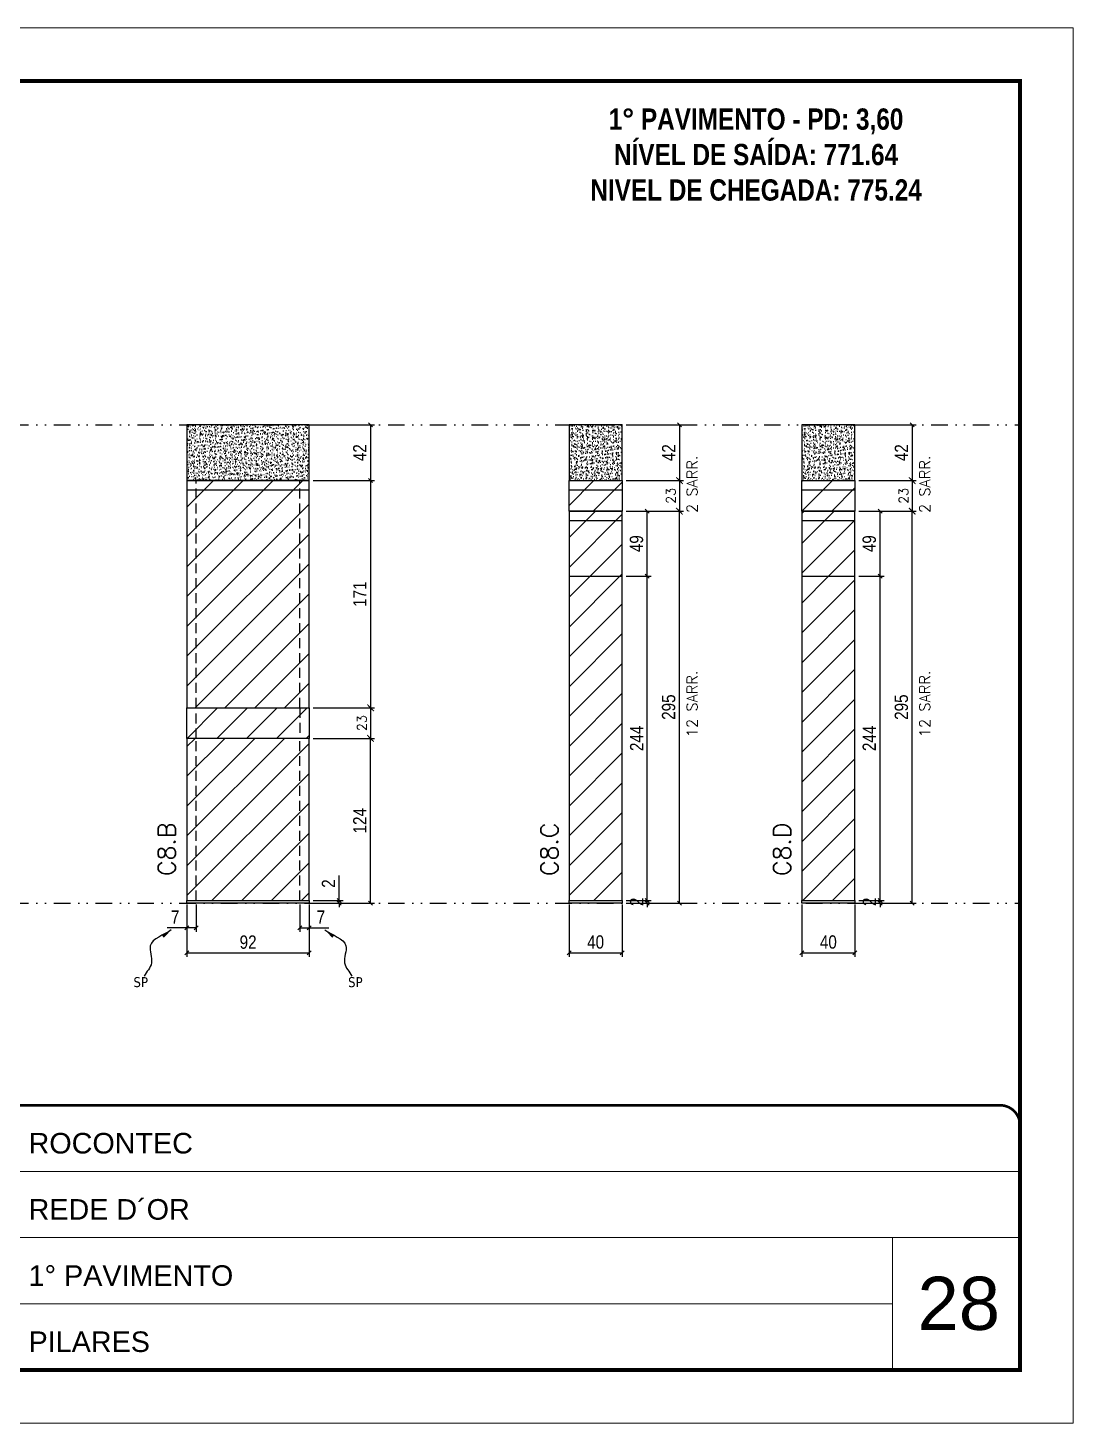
# Model space of a CAD drawing. Extents: x 2949 to 9203, y -16089 to 12527.
# Drawn here: x 8416 to 9203, y 4585 to 5635 of the extents above; entities that cross this region are included whole.
import ezdxf

# ---------------------------------------------------------------- set-up
doc = ezdxf.new("R2010")
doc.units = 0
for name, pattern in [('CONTINUO', [0]), ('DASHED', [0.75, 0.5, -0.25]), ('DIVIDE2', [0.625, 0.25, -0.125, 0, -0.125, 0, -0.125]), ('HIDDEN', [0.375, 0.25, -0.125])]:
    doc.linetypes.add(name, pattern=pattern)
for name, color, linetype, lineweight in [('CARIMBO', 255, 'Continuous', 9), ('Folhas', 255, 'Continuous', 9), ('Hachura', 251, 'Continuous', 9), ('SARRAFO DE PRESSAO', 251, 'DASHED', 9), ('Texto Seção', 7, 'Continuous', 15)]:
    doc.layers.add(name, color=color, linetype=linetype, lineweight=lineweight)
for name, color, linetype in [('COTA', 241, 'Continuous'), ('cotas', 4, 'Continuous'), ('NOMENCLATURA', 7, 'Continuous'), ('Nível', 160, 'Continuous'), ('Painéis', 200, 'Continuous'), ('SARR_2.2x7', 40, 'Continuous'), ('Sarrafo de Pressão', 42, 'HIDDEN'), ('texto', 7, 'Continuous')]:
    doc.layers.add(name, color=color, linetype=linetype)
doc.styles.add('ARIAL', font='arial.ttf')
doc.styles.add('COTA TECNICA', font='techl___.ttf', dxfattribs={"height": 10})
doc.styles.add('COTA TECNICA-50', font='techl___.ttf', dxfattribs={"height": 10})
doc.styles.add('REGUA-120', font='ROMANS.shx', dxfattribs={"height": 15})
doc.styles.add('ROMANC', font='techb___.ttf', dxfattribs={"height": 2.5})
doc.styles.add('ROMANS', font='romans.shx')
doc.styles.get("Standard").update_dxf_attribs({"font": 'arial.ttf'})
doc.dimstyles.new('COTA PAINEL-50', dxfattribs={"dimtxt": 10, "dimasz": 3, "dimexe": 3, "dimexo": 3, "dimgap": 3, "dimtad": 1, "dimdec": 1, "dimzin": 12, "dimdsep": 46, "dimtxsty": 'COTA TECNICA-50', "dimblk1": 'OBLIQUE', "dimblk2": 'OBLIQUE', "dimsah": 1, "dimcen": 0.9, "dimclrd": 4, "dimclre": 4, "dimclrt": 240, "dimadec": 1, "dimazin": 3, "dimtfac": 1, "dimtdec": 1, "dimtmove": 0, "dimatfit": 3, "dimfxl": 1, "dimtolj": 1, "dimtzin": 12, "dimarcsym": 0})
doc.dimstyles.new('Cota Paínel', dxfattribs={"dimtxt": 7, "dimasz": 5, "dimexe": 3, "dimexo": 3, "dimgap": 3, "dimtad": 1, "dimdec": 1, "dimzin": 12, "dimdsep": 46, "dimtxsty": 'ROMANS', "dimblk": 'ARCHTICK', "dimcen": 0, "dimclrd": 4, "dimclre": 4, "dimclrt": 1, "dimadec": 1, "dimazin": 3, "dimtfac": 1, "dimtdec": 1, "dimtmove": 0, "dimatfit": 3, "dimldrblk": 'OBLIQUE', "dimfxl": 1, "dimtolj": 1, "dimtzin": 12, "dimarcsym": 0})
doc.dimstyles.new('PAINEL', dxfattribs={"dimtxt": 10, "dimasz": 3, "dimexe": 3, "dimexo": 3, "dimgap": 3, "dimtad": 1, "dimdec": 1, "dimzin": 12, "dimdsep": 46, "dimtxsty": 'COTA TECNICA', "dimblk1": 'OBLIQUE', "dimblk2": 'OBLIQUE', "dimsah": 1, "dimcen": 0.9, "dimclrd": 4, "dimclre": 4, "dimclrt": 240, "dimadec": 1, "dimazin": 3, "dimtfac": 1, "dimtdec": 1, "dimtmove": 0, "dimatfit": 3, "dimfxl": 1, "dimtolj": 1, "dimtzin": 12, "dimarcsym": 0})
doc.dimstyles.get("Standard").update_dxf_attribs({"dimtxt": 0.18, "dimasz": 0.18, "dimexe": 0.18, "dimexo": 0.0625, "dimgap": 0.09, "dimtad": 0, "dimtih": 1, "dimtoh": 1, "dimdec": 4, "dimzin": 0, "dimdsep": 46, "dimtxsty": 'Standard', "dimcen": 0.09, "dimadec": 0, "dimazin": 0, "dimtfac": 1, "dimtdec": 4, "dimtofl": 0, "dimtmove": 0, "dimatfit": 3, "dimfxl": 1, "dimtolj": 1, "dimtzin": 0, "dimarcsym": 0})
pattern_1 = [(50, (-121303.4665, -20393.3203), (5.46554007, -0.47817257), [0.5715, -6.2865]), (355, (-121303.4665, -20393.3203), (-1.05730264, 5.73170536), [0.4572, -5.02921753]), (100.4514447, (-121303.011, -20393.36), (4.40823741, 5.25353256), [0.48570026, -5.34270734]), (46.1842, (-121303.4665, -20391.796), (8.13237123, -1.26126984), [0.85725, -9.42975]), (96.6355576, (-121302.789, -20391.9014), (7.122124, 7.42278374), [0.7285507, -8.01406824]), (351.184151, (-121303.4665, -20391.796), (7.122124, 7.42278374), [0.685799, -7.54379196]), (21, (-121302.7045, -20392.1773), (4.54843174, -3.06795595), [0.5715, -6.2865]), (326, (-121302.7045, -20392.1773), (1.85406085, 5.52563898), [0.4572, -5.0292]), (71.451445, (-121302.3255, -20392.433), (6.40249258, 2.45768307), [0.48570026, -5.34269813]), (37.5, (-121303.4665, -20393.3203), (0.092658098, 2.536651166), [0, -4.96824, 0, -5.1054, 0, -5.04825]), (7.5, (-121303.4665, -20393.3203), (2.004589875, 3.005417245), [0, -2.91084, 0, -4.85394, 0, -1.92405]), (327.5, (-121305.1658, -20393.3203), (4.067717855, -0.17186232), [0, -1.905, 0, -5.9436, 0, -7.8867]), (317.5, (-121305.9278, -20393.3203), (4.44387544, 0.76279473), [0, -2.4765, 0, -3.94716, 0, -5.6007])]
pattern_2 = [(45, (4768.5, 2297.15), (-11.22532, 11.22532), [])]

# ---------------------------------------------------------------- blocks, each defined once
blk = doc.blocks.new('9999999999')
at = {"color": 30, "linetype": 'CONTINUO'}
for p, q in [((98564.6, 34379.6), (99584, 34379.6)), ((98564.6, 34329.8), (99488, 34329.8)), ((99584, 34329.8), (99488, 34329.8)), ((99488, 34329.8), (99488, 34230.2)), ((98564.6, 34280), (99488, 34280))]:
    blk.add_line(p, q, dxfattribs=at)
at = {"color": 30, "linetype": 'CONTINUO', "const_width": 2}
blk.add_lwpolyline([(99584, 34230.2), (99584, 34414.4, 0.414214), (99569, 34429.4), (98229, 34429.4, 0.414214), (98214, 34414.4), (98214, 34245.2, 0.414214), (98229, 34230.2), (99584, 34230.2)], format="xyb", dxfattribs=at)
at = {"layer": 'Folhas'}
blk.add_lwpolyline([(98139, 34190.2), (99624, 34190.2), (99624, 35240.2), (98139, 35240.2)], close=True, dxfattribs=at)
at = {"layer": 'Folhas', "color": 30, "const_width": 3}
blk.add_lwpolyline([(98214, 34230.2), (99584, 34230.2), (99584, 35200.2), (98214, 35200.2)], close=True, dxfattribs=at)
at = {"color": 7, "linetype": 'Continuous', "ltscale": 5, "style": 'ARIAL'}
for s, height, p in [('ROCONTEC', 15.48, (98837.7, 34393.1)), ('REDE D´OR', 15.48, (98837.7, 34343.3)), ('1° PAVIMENTO', 15.483, (98837.7, 34293.5)), ('PILARES', 15.48, (98837.7, 34243.7))]:
    blk.add_text(s, height=height, dxfattribs=at).set_placement(p)
blk = doc.blocks.new('_Oblique')
at = {"color": 0, "linetype": 'ByBlock', "lineweight": -2}
blk.add_line((-0.5, -0.5), (0.5, 0.5), dxfattribs=at)
blk = doc.blocks.new('*D1038')
at = {"layer": 'COTA', "color": 4, "lineweight": -2, "transparency": 16777216}
for p, q in [((8535.5, 4975.6), (8535.5, 4936.1)), ((8627.5, 4975.6), (8627.5, 4936.1)), ((8535.5, 4939.1), (8627.5, 4939.1))]:
    blk.add_line(p, q, dxfattribs=at)
at = {"layer": 'Defpoints', "color": 0, "transparency": 16777216}
for p in [(8535.5, 4978.6), (8627.5, 4978.6), (8627.5, 4939.1)]:
    blk.add_point(p, dxfattribs=at)
at = {"layer": 'COTA', "color": 4, "lineweight": -2, "transparency": 16777216, "xscale": 3, "yscale": 3, "zscale": 3, "rotation": 180}
blk.add_blockref('_Oblique', (8535.5, 4939.1), dxfattribs=at)
at = {"layer": 'COTA', "color": 4, "lineweight": -2, "transparency": 16777216, "xscale": 3, "yscale": 3, "zscale": 3}
blk.add_blockref('_Oblique', (8627.5, 4939.1), dxfattribs=at)
at = {"layer": 'COTA', "color": 240, "transparency": 16777216, "insert": (8581.5, 4947.2), "char_height": 10, "attachment_point": 5, "style": 'COTA TECNICA'}
blk.add_mtext('\\A1;92', dxfattribs=at)
blk = doc.blocks.new('*D1039')
at = {"layer": 'COTA', "color": 4, "lineweight": -2, "transparency": 16777216}
for p, q in [((8630.5, 5100.6), (8676.7, 5100.6)), ((8673.7, 4976.6), (8673.7, 5100.6)), ((8630.5, 4976.6), (8676.7, 4976.6))]:
    blk.add_line(p, q, dxfattribs=at)
at = {"layer": 'Defpoints', "color": 0, "transparency": 16777216}
for p in [(8627.5, 5100.6), (8673.7, 5100.6), (8627.5, 4976.6)]:
    blk.add_point(p, dxfattribs=at)
at = {"layer": 'COTA', "color": 4, "lineweight": -2, "transparency": 16777216, "xscale": 3, "yscale": 3, "zscale": 3}
for p, rotation in [((8673.7, 5100.6), 90), ((8673.7, 4976.6), 270)]:
    blk.add_blockref('_Oblique', p, dxfattribs=dict(at, rotation=rotation))
at = {"layer": 'COTA', "color": 240, "transparency": 16777216, "insert": (8665.6, 5038.6), "char_height": 10, "attachment_point": 5, "rotation": 90, "style": 'COTA TECNICA-50'}
blk.add_mtext('\\A1;124', dxfattribs=at)
blk = doc.blocks.new('*D1040')
at = {"layer": 'COTA', "color": 4, "lineweight": -2, "transparency": 16777216}
for p, q in [((8650, 4978.6), (8650, 4997.4)), ((8630.5, 4978.6), (8653, 4978.6)), ((8650, 4976.6), (8650, 4978.6)), ((8630.5, 4976.6), (8653, 4976.6)), ((8650, 4976.6), (8650, 4973.6))]:
    blk.add_line(p, q, dxfattribs=at)
at = {"layer": 'Defpoints', "color": 0, "transparency": 16777216}
for p in [(8627.5, 4978.6), (8627.5, 4976.6), (8650, 4976.6)]:
    blk.add_point(p, dxfattribs=at)
at = {"layer": 'COTA', "color": 4, "lineweight": -2, "transparency": 16777216, "xscale": 3, "yscale": 3, "zscale": 3}
for p, rotation in [((8650, 4978.6), 270), ((8650, 4976.6), 90)]:
    blk.add_blockref('_Oblique', p, dxfattribs=dict(at, rotation=rotation))
at = {"layer": 'COTA', "color": 240, "transparency": 16777216, "insert": (8642, 4991.3), "char_height": 10, "attachment_point": 5, "rotation": 90, "style": 'COTA TECNICA-50'}
blk.add_mtext('\\A1;2', dxfattribs=at)
blk = doc.blocks.new('*D1041')
at = {"layer": 'COTA', "color": 4, "linetype": 'ByBlock', "lineweight": -2, "transparency": 16777216}
for p, q in [((8630.5, 5336.6), (8676.7, 5336.6)), ((8673.7, 5336.6), (8673.7, 5294.6)), ((8630.5, 5294.6), (8676.7, 5294.6))]:
    blk.add_line(p, q, dxfattribs=at)
at = {"layer": 'Defpoints', "color": 0, "linetype": 'ByBlock', "transparency": 16777216}
for p in [(8627.5, 5336.6), (8627.5, 5294.6), (8673.7, 5294.6)]:
    blk.add_point(p, dxfattribs=at)
at = {"layer": 'COTA', "color": 4, "linetype": 'ByBlock', "lineweight": -2, "transparency": 16777216, "xscale": 3, "yscale": 3, "zscale": 3}
for p, rotation in [((8673.7, 5336.6), 90), ((8673.7, 5294.6), 270)]:
    blk.add_blockref('_Oblique', p, dxfattribs=dict(at, rotation=rotation))
at = {"layer": 'COTA', "color": 240, "linetype": 'ByBlock', "transparency": 16777216, "insert": (8665.6, 5315.6), "char_height": 10, "attachment_point": 5, "rotation": 90, "style": 'COTA TECNICA'}
blk.add_mtext('\\A1;42', dxfattribs=at)
blk = doc.blocks.new('*D1055')
at = {"layer": 'COTA', "color": 4, "linetype": 'ByBlock', "lineweight": -2, "transparency": 16777216}
for p, q in [((8630.5, 5294.6), (8676.7, 5294.6)), ((8673.7, 5294.6), (8673.7, 5123.6)), ((8630.5, 5123.6), (8676.7, 5123.6))]:
    blk.add_line(p, q, dxfattribs=at)
at = {"layer": 'Defpoints', "color": 0, "linetype": 'ByBlock', "transparency": 16777216}
for p in [(8627.5, 5294.6), (8627.5, 5123.6), (8673.7, 5123.6)]:
    blk.add_point(p, dxfattribs=at)
at = {"layer": 'COTA', "color": 4, "linetype": 'ByBlock', "lineweight": -2, "transparency": 16777216, "xscale": 3, "yscale": 3, "zscale": 3}
for p, rotation in [((8673.7, 5294.6), 90), ((8673.7, 5123.6), 270)]:
    blk.add_blockref('_Oblique', p, dxfattribs=dict(at, rotation=rotation))
at = {"layer": 'COTA', "color": 240, "linetype": 'ByBlock', "transparency": 16777216, "insert": (8665.6, 5209.1), "char_height": 10, "attachment_point": 5, "rotation": 90, "style": 'COTA TECNICA'}
blk.add_mtext('\\A1;171', dxfattribs=at)
blk = doc.blocks.new('*D1015')
at = {"layer": 'COTA', "color": 4, "lineweight": -2, "transparency": 16777216}
for p, q in [((8823.1, 4975.6), (8823.1, 4936.2)), ((8863.1, 4975.6), (8863.1, 4936.2)), ((8823.1, 4939.2), (8863.1, 4939.2))]:
    blk.add_line(p, q, dxfattribs=at)
at = {"layer": 'Defpoints', "color": 0, "transparency": 16777216}
for p in [(8823.1, 4978.6), (8863.1, 4978.6), (8863.1, 4939.2)]:
    blk.add_point(p, dxfattribs=at)
at = {"layer": 'COTA', "color": 4, "lineweight": -2, "transparency": 16777216, "xscale": 3, "yscale": 3, "zscale": 3, "rotation": 180}
blk.add_blockref('_Oblique', (8823.1, 4939.2), dxfattribs=at)
at = {"layer": 'COTA', "color": 4, "lineweight": -2, "transparency": 16777216, "xscale": 3, "yscale": 3, "zscale": 3}
blk.add_blockref('_Oblique', (8863.1, 4939.2), dxfattribs=at)
at = {"layer": 'COTA', "color": 240, "transparency": 16777216, "insert": (8843.1, 4947.3), "char_height": 10, "attachment_point": 5, "style": 'COTA TECNICA'}
blk.add_mtext('\\A1;40', dxfattribs=at)
blk = doc.blocks.new('*D1016')
at = {"layer": 'COTA', "color": 4, "lineweight": -2, "transparency": 16777216}
for p, q in [((8866.1, 5271.6), (8909.2, 5271.6)), ((8906.2, 4976.6), (8906.2, 5271.6)), ((8866.1, 4976.6), (8909.2, 4976.6))]:
    blk.add_line(p, q, dxfattribs=at)
at = {"layer": 'Defpoints', "color": 0, "transparency": 16777216}
for p in [(8863.1, 5271.6), (8906.2, 5271.6), (8863.1, 4976.6)]:
    blk.add_point(p, dxfattribs=at)
at = {"layer": 'COTA', "color": 4, "lineweight": -2, "transparency": 16777216, "xscale": 3, "yscale": 3, "zscale": 3}
for p, rotation in [((8906.2, 5271.6), 90), ((8906.2, 4976.6), 270)]:
    blk.add_blockref('_Oblique', p, dxfattribs=dict(at, rotation=rotation))
at = {"layer": 'COTA', "color": 240, "transparency": 16777216, "insert": (8898.1, 5124.1), "char_height": 10, "attachment_point": 5, "rotation": 90, "style": 'COTA TECNICA'}
blk.add_mtext('\\A1;295', dxfattribs=at)
blk = doc.blocks.new('*D1017')
at = {"layer": 'COTA', "color": 4, "lineweight": -2, "transparency": 16777216}
for p, q in [((8866.1, 4978.6), (8885, 4978.6)), ((8882, 4978.6), (8882, 4981.6)), ((8882, 4976.6), (8882, 4978.6)), ((8866.1, 4976.6), (8885, 4976.6)), ((8882, 4976.6), (8882, 4973.6))]:
    blk.add_line(p, q, dxfattribs=at)
at = {"layer": 'Defpoints', "color": 0, "transparency": 16777216}
for p in [(8863.1, 4978.6), (8882, 4978.6), (8863.1, 4976.6)]:
    blk.add_point(p, dxfattribs=at)
at = {"layer": 'COTA', "color": 4, "lineweight": -2, "transparency": 16777216, "xscale": 3, "yscale": 3, "zscale": 3}
for p, rotation in [((8882, 4978.6), 270), ((8882, 4976.6), 90)]:
    blk.add_blockref('_Oblique', p, dxfattribs=dict(at, rotation=rotation))
at = {"layer": 'COTA', "color": 240, "transparency": 16777216, "insert": (8874, 4977.6), "char_height": 10, "attachment_point": 5, "rotation": 90, "style": 'COTA TECNICA-50'}
blk.add_mtext('\\A1;2', dxfattribs=at)
blk = doc.blocks.new('*D1046')
at = {"layer": 'COTA', "color": 4, "linetype": 'ByBlock', "lineweight": -2, "transparency": 16777216}
for p, q in [((8866.1, 5222.6), (8885, 5222.6)), ((8882, 4978.6), (8882, 5222.6)), ((8866.1, 4978.6), (8885, 4978.6))]:
    blk.add_line(p, q, dxfattribs=at)
at = {"layer": 'Defpoints', "color": 0, "linetype": 'ByBlock', "transparency": 16777216}
for p in [(8863.1, 5222.6), (8882, 5222.6), (8863.1, 4978.6)]:
    blk.add_point(p, dxfattribs=at)
at = {"layer": 'COTA', "color": 4, "linetype": 'ByBlock', "lineweight": -2, "transparency": 16777216, "xscale": 3, "yscale": 3, "zscale": 3}
for p, rotation in [((8882, 5222.6), 90), ((8882, 4978.6), 270)]:
    blk.add_blockref('_Oblique', p, dxfattribs=dict(at, rotation=rotation))
at = {"layer": 'COTA', "color": 240, "linetype": 'ByBlock', "transparency": 16777216, "insert": (8874, 5100.6), "char_height": 10, "attachment_point": 5, "rotation": 90, "style": 'COTA TECNICA'}
blk.add_mtext('\\A1;244', dxfattribs=at)
blk = doc.blocks.new('*D1047')
at = {"layer": 'COTA', "color": 4, "linetype": 'ByBlock', "lineweight": -2, "transparency": 16777216}
for p, q in [((8866.1, 5271.6), (8885, 5271.6)), ((8882, 5222.6), (8882, 5271.6)), ((8866.1, 5222.6), (8885, 5222.6))]:
    blk.add_line(p, q, dxfattribs=at)
at = {"layer": 'Defpoints', "color": 0, "linetype": 'ByBlock', "transparency": 16777216}
for p in [(8863.1, 5271.6), (8882, 5271.6), (8863.1, 5222.6)]:
    blk.add_point(p, dxfattribs=at)
at = {"layer": 'COTA', "color": 4, "linetype": 'ByBlock', "lineweight": -2, "transparency": 16777216, "xscale": 3, "yscale": 3, "zscale": 3}
for p, rotation in [((8882, 5271.6), 90), ((8882, 5222.6), 270)]:
    blk.add_blockref('_Oblique', p, dxfattribs=dict(at, rotation=rotation))
at = {"layer": 'COTA', "color": 240, "linetype": 'ByBlock', "transparency": 16777216, "insert": (8873.9, 5247.1), "char_height": 10, "attachment_point": 5, "rotation": 90, "style": 'COTA TECNICA'}
blk.add_mtext('\\A1;49', dxfattribs=at)
blk = doc.blocks.new('*D1018')
at = {"layer": 'COTA', "color": 4, "lineweight": -2, "transparency": 16777216}
for p, q in [((8998.3, 4975.6), (8998.3, 4936.2)), ((9038.3, 4975.6), (9038.3, 4936.2)), ((8998.3, 4939.2), (9038.3, 4939.2))]:
    blk.add_line(p, q, dxfattribs=at)
at = {"layer": 'Defpoints', "color": 0, "transparency": 16777216}
for p in [(8998.3, 4978.6), (9038.3, 4978.6), (9038.3, 4939.2)]:
    blk.add_point(p, dxfattribs=at)
at = {"layer": 'COTA', "color": 4, "lineweight": -2, "transparency": 16777216, "xscale": 3, "yscale": 3, "zscale": 3, "rotation": 180}
blk.add_blockref('_Oblique', (8998.3, 4939.2), dxfattribs=at)
at = {"layer": 'COTA', "color": 4, "lineweight": -2, "transparency": 16777216, "xscale": 3, "yscale": 3, "zscale": 3}
blk.add_blockref('_Oblique', (9038.3, 4939.2), dxfattribs=at)
at = {"layer": 'COTA', "color": 240, "transparency": 16777216, "insert": (9018.3, 4947.3), "char_height": 10, "attachment_point": 5, "style": 'COTA TECNICA'}
blk.add_mtext('\\A1;40', dxfattribs=at)
blk = doc.blocks.new('*D1019')
at = {"layer": 'COTA', "color": 4, "lineweight": -2, "transparency": 16777216}
for p, q in [((9041.3, 5271.6), (9084.4, 5271.6)), ((9081.4, 4976.6), (9081.4, 5271.6)), ((9041.3, 4976.6), (9084.4, 4976.6))]:
    blk.add_line(p, q, dxfattribs=at)
at = {"layer": 'Defpoints', "color": 0, "transparency": 16777216}
for p in [(9038.3, 5271.6), (9081.4, 5271.6), (9038.3, 4976.6)]:
    blk.add_point(p, dxfattribs=at)
at = {"layer": 'COTA', "color": 4, "lineweight": -2, "transparency": 16777216, "xscale": 3, "yscale": 3, "zscale": 3}
for p, rotation in [((9081.4, 5271.6), 90), ((9081.4, 4976.6), 270)]:
    blk.add_blockref('_Oblique', p, dxfattribs=dict(at, rotation=rotation))
at = {"layer": 'COTA', "color": 240, "transparency": 16777216, "insert": (9073.3, 5124.1), "char_height": 10, "attachment_point": 5, "rotation": 90, "style": 'COTA TECNICA'}
blk.add_mtext('\\A1;295', dxfattribs=at)
blk = doc.blocks.new('*D1020')
at = {"layer": 'COTA', "color": 4, "lineweight": -2, "transparency": 16777216}
for p, q in [((9041.3, 4978.6), (9060.2, 4978.6)), ((9057.2, 4978.6), (9057.2, 4981.6)), ((9057.2, 4976.6), (9057.2, 4978.6)), ((9041.3, 4976.6), (9060.2, 4976.6)), ((9057.2, 4976.6), (9057.2, 4973.6))]:
    blk.add_line(p, q, dxfattribs=at)
at = {"layer": 'Defpoints', "color": 0, "transparency": 16777216}
for p in [(9038.3, 4978.6), (9057.2, 4978.6), (9038.3, 4976.6)]:
    blk.add_point(p, dxfattribs=at)
at = {"layer": 'COTA', "color": 4, "lineweight": -2, "transparency": 16777216, "xscale": 3, "yscale": 3, "zscale": 3}
for p, rotation in [((9057.2, 4978.6), 270), ((9057.2, 4976.6), 90)]:
    blk.add_blockref('_Oblique', p, dxfattribs=dict(at, rotation=rotation))
at = {"layer": 'COTA', "color": 240, "transparency": 16777216, "insert": (9049.2, 4977.6), "char_height": 10, "attachment_point": 5, "rotation": 90, "style": 'COTA TECNICA-50'}
blk.add_mtext('\\A1;2', dxfattribs=at)
blk = doc.blocks.new('*D1048')
at = {"layer": 'COTA', "color": 4, "linetype": 'ByBlock', "lineweight": -2, "transparency": 16777216}
for p, q in [((9041.3, 5222.6), (9060.2, 5222.6)), ((9057.2, 4978.6), (9057.2, 5222.6)), ((9041.3, 4978.6), (9060.2, 4978.6))]:
    blk.add_line(p, q, dxfattribs=at)
at = {"layer": 'Defpoints', "color": 0, "linetype": 'ByBlock', "transparency": 16777216}
for p in [(9038.3, 5222.6), (9057.2, 5222.6), (9038.3, 4978.6)]:
    blk.add_point(p, dxfattribs=at)
at = {"layer": 'COTA', "color": 4, "linetype": 'ByBlock', "lineweight": -2, "transparency": 16777216, "xscale": 3, "yscale": 3, "zscale": 3}
for p, rotation in [((9057.2, 5222.6), 90), ((9057.2, 4978.6), 270)]:
    blk.add_blockref('_Oblique', p, dxfattribs=dict(at, rotation=rotation))
at = {"layer": 'COTA', "color": 240, "linetype": 'ByBlock', "transparency": 16777216, "insert": (9049.1, 5100.6), "char_height": 10, "attachment_point": 5, "rotation": 90, "style": 'COTA TECNICA'}
blk.add_mtext('\\A1;244', dxfattribs=at)
blk = doc.blocks.new('*D1049')
at = {"layer": 'COTA', "color": 4, "linetype": 'ByBlock', "lineweight": -2, "transparency": 16777216}
for p, q in [((9041.3, 5271.6), (9060.2, 5271.6)), ((9057.2, 5222.6), (9057.2, 5271.6)), ((9041.3, 5222.6), (9060.2, 5222.6))]:
    blk.add_line(p, q, dxfattribs=at)
at = {"layer": 'Defpoints', "color": 0, "linetype": 'ByBlock', "transparency": 16777216}
for p in [(9038.3, 5271.6), (9057.2, 5271.6), (9038.3, 5222.6)]:
    blk.add_point(p, dxfattribs=at)
at = {"layer": 'COTA', "color": 4, "linetype": 'ByBlock', "lineweight": -2, "transparency": 16777216, "xscale": 3, "yscale": 3, "zscale": 3}
for p, rotation in [((9057.2, 5271.6), 90), ((9057.2, 5222.6), 270)]:
    blk.add_blockref('_Oblique', p, dxfattribs=dict(at, rotation=rotation))
at = {"layer": 'COTA', "color": 240, "linetype": 'ByBlock', "transparency": 16777216, "insert": (9049.1, 5247.1), "char_height": 10, "attachment_point": 5, "rotation": 90, "style": 'COTA TECNICA'}
blk.add_mtext('\\A1;49', dxfattribs=at)
blk = doc.blocks.new('*D1050')
at = {"layer": 'cotas', "color": 4, "linetype": 'ByBlock', "lineweight": -2, "transparency": 16777216}
for p, q in [((8866.1, 5336.6), (8909.2, 5336.6)), ((8906.2, 5336.6), (8906.2, 5294.6)), ((8866.1, 5294.6), (8909.2, 5294.6))]:
    blk.add_line(p, q, dxfattribs=at)
at = {"layer": 'Defpoints', "color": 0, "linetype": 'ByBlock', "transparency": 16777216}
for p in [(8863.1, 5336.6), (8863.1, 5294.6), (8906.2, 5294.6)]:
    blk.add_point(p, dxfattribs=at)
at = {"layer": 'cotas', "color": 4, "linetype": 'ByBlock', "lineweight": -2, "transparency": 16777216, "xscale": 3, "yscale": 3, "zscale": 3}
for p, rotation in [((8906.2, 5336.6), 90), ((8906.2, 5294.6), 270)]:
    blk.add_blockref('_Oblique', p, dxfattribs=dict(at, rotation=rotation))
at = {"layer": 'cotas', "color": 240, "linetype": 'ByBlock', "transparency": 16777216, "insert": (8898.1, 5315.6), "char_height": 10, "attachment_point": 5, "rotation": 90, "style": 'COTA TECNICA'}
blk.add_mtext('\\A1;42', dxfattribs=at)
blk = doc.blocks.new('*D1051')
at = {"layer": 'cotas', "color": 4, "linetype": 'ByBlock', "lineweight": -2, "transparency": 16777216}
for p, q in [((9041.3, 5336.6), (9084.4, 5336.6)), ((9081.4, 5336.6), (9081.4, 5294.6)), ((9041.3, 5294.6), (9084.4, 5294.6))]:
    blk.add_line(p, q, dxfattribs=at)
at = {"layer": 'Defpoints', "color": 0, "linetype": 'ByBlock', "transparency": 16777216}
for p in [(9038.3, 5336.6), (9038.3, 5294.6), (9081.4, 5294.6)]:
    blk.add_point(p, dxfattribs=at)
at = {"layer": 'cotas', "color": 4, "linetype": 'ByBlock', "lineweight": -2, "transparency": 16777216, "xscale": 3, "yscale": 3, "zscale": 3}
for p, rotation in [((9081.4, 5336.6), 90), ((9081.4, 5294.6), 270)]:
    blk.add_blockref('_Oblique', p, dxfattribs=dict(at, rotation=rotation))
at = {"layer": 'cotas', "color": 240, "linetype": 'ByBlock', "transparency": 16777216, "insert": (9073.3, 5315.6), "char_height": 10, "attachment_point": 5, "rotation": 90, "style": 'COTA TECNICA'}
blk.add_mtext('\\A1;42', dxfattribs=at)
blk = doc.blocks.new('*D1023')
at = {"layer": 'COTA', "color": 4, "lineweight": -2, "transparency": 16777216}
for p, q in [((8535.5, 4973.6), (8535.5, 4955.1)), ((8542.5, 4975.6), (8542.5, 4955.1)), ((8535.5, 4958.1), (8520.7, 4958.1)), ((8542.5, 4958.1), (8535.5, 4958.1))]:
    blk.add_line(p, q, dxfattribs=at)
at = {"layer": 'Defpoints', "color": 0, "transparency": 16777216}
for p in [(8542.5, 4978.6), (8535.5, 4976.6), (8535.5, 4958.1)]:
    blk.add_point(p, dxfattribs=at)
at = {"layer": 'COTA', "color": 4, "lineweight": -2, "transparency": 16777216, "xscale": 3, "yscale": 3, "zscale": 3, "rotation": 180}
blk.add_blockref('_Oblique', (8535.5, 4958.1), dxfattribs=at)
at = {"layer": 'COTA', "color": 4, "lineweight": -2, "transparency": 16777216, "xscale": 3, "yscale": 3, "zscale": 3}
blk.add_blockref('_Oblique', (8542.5, 4958.1), dxfattribs=at)
at = {"layer": 'COTA', "color": 240, "transparency": 16777216, "insert": (8526.6, 4966.1), "char_height": 10, "attachment_point": 5, "style": 'COTA TECNICA-50'}
blk.add_mtext('\\A1;7', dxfattribs=at)
blk = doc.blocks.new('*D1024')
at = {"layer": 'COTA', "color": 4, "lineweight": -2, "transparency": 16777216}
for p, q in [((8620.5, 4975.6), (8620.5, 4955.1)), ((8627.5, 4973.6), (8627.5, 4955.1)), ((8620.5, 4958.1), (8627.5, 4958.1)), ((8627.5, 4958.1), (8642.2, 4958.1))]:
    blk.add_line(p, q, dxfattribs=at)
at = {"layer": 'Defpoints', "color": 0, "transparency": 16777216}
for p in [(8620.5, 4978.6), (8627.5, 4976.6), (8627.5, 4958.1)]:
    blk.add_point(p, dxfattribs=at)
at = {"layer": 'COTA', "color": 4, "lineweight": -2, "transparency": 16777216, "xscale": 3, "yscale": 3, "zscale": 3, "rotation": 180}
blk.add_blockref('_Oblique', (8620.5, 4958.1), dxfattribs=at)
at = {"layer": 'COTA', "color": 4, "lineweight": -2, "transparency": 16777216, "xscale": 3, "yscale": 3, "zscale": 3}
blk.add_blockref('_Oblique', (8627.5, 4958.1), dxfattribs=at)
at = {"layer": 'COTA', "color": 240, "transparency": 16777216, "insert": (8636.3, 4966.1), "char_height": 10, "attachment_point": 5, "style": 'COTA TECNICA-50'}
blk.add_mtext('\\A1;7', dxfattribs=at)
blk = doc.blocks.new('_ArchTick')
at = {"color": 0, "linetype": 'ByBlock', "const_width": 0.15}
blk.add_lwpolyline([(-0.5, -0.5), (0.5, 0.5)], dxfattribs=at)
blk = doc.blocks.new('*D1052')
at = {"layer": 'COTA', "color": 4, "lineweight": -2, "transparency": 16777216}
for p, q in [((8866.1, 5294.6), (8909.2, 5294.6)), ((8906.2, 5294.6), (8906.2, 5271.6)), ((8866.1, 5271.6), (8909.2, 5271.6))]:
    blk.add_line(p, q, dxfattribs=at)
at = {"layer": 'Defpoints', "color": 0, "transparency": 16777216}
for p in [(8863.1, 5294.6), (8863.1, 5271.6), (8906.2, 5271.6)]:
    blk.add_point(p, dxfattribs=at)
at = {"layer": 'COTA', "color": 4, "lineweight": -2, "transparency": 16777216, "xscale": 5, "yscale": 5, "zscale": 5}
for p, rotation in [((8906.2, 5294.6), 90), ((8906.2, 5271.6), 270)]:
    blk.add_blockref('_ArchTick', p, dxfattribs=dict(at, rotation=rotation))
at = {"layer": 'COTA', "color": 1, "transparency": 16777216, "insert": (8899.7, 5283.1), "char_height": 7, "attachment_point": 5, "rotation": 90, "style": 'ROMANS'}
blk.add_mtext('\\A1;23', dxfattribs=at)
blk = doc.blocks.new('*D1053')
at = {"layer": 'COTA', "color": 4, "lineweight": -2, "transparency": 16777216}
for p, q in [((9041.3, 5294.6), (9084.4, 5294.6)), ((9081.4, 5294.6), (9081.4, 5271.6)), ((9041.3, 5271.6), (9084.4, 5271.6))]:
    blk.add_line(p, q, dxfattribs=at)
at = {"layer": 'Defpoints', "color": 0, "transparency": 16777216}
for p in [(9038.3, 5294.6), (9038.3, 5271.6), (9081.4, 5271.6)]:
    blk.add_point(p, dxfattribs=at)
at = {"layer": 'COTA', "color": 4, "lineweight": -2, "transparency": 16777216, "xscale": 5, "yscale": 5, "zscale": 5}
for p, rotation in [((9081.4, 5294.6), 90), ((9081.4, 5271.6), 270)]:
    blk.add_blockref('_ArchTick', p, dxfattribs=dict(at, rotation=rotation))
at = {"layer": 'COTA', "color": 1, "transparency": 16777216, "insert": (9074.9, 5283.1), "char_height": 7, "attachment_point": 5, "rotation": 90, "style": 'ROMANS'}
blk.add_mtext('\\A1;23', dxfattribs=at)
blk = doc.blocks.new('*D1026')
at = {"layer": 'COTA', "color": 4, "lineweight": -2, "transparency": 16777216}
for p, q in [((8630.5, 5123.6), (8676.7, 5123.6)), ((8673.7, 5123.6), (8673.7, 5100.6)), ((8630.5, 5100.6), (8676.7, 5100.6))]:
    blk.add_line(p, q, dxfattribs=at)
at = {"layer": 'Defpoints', "color": 0, "transparency": 16777216}
for p in [(8627.5, 5123.6), (8627.5, 5100.6), (8673.7, 5100.6)]:
    blk.add_point(p, dxfattribs=at)
at = {"layer": 'COTA', "color": 4, "lineweight": -2, "transparency": 16777216, "xscale": 5, "yscale": 5, "zscale": 5}
for p, rotation in [((8673.7, 5123.6), 90), ((8673.7, 5100.6), 270)]:
    blk.add_blockref('_ArchTick', p, dxfattribs=dict(at, rotation=rotation))
at = {"layer": 'COTA', "color": 1, "transparency": 16777216, "insert": (8667.2, 5112.1), "char_height": 7, "attachment_point": 5, "rotation": 90, "style": 'ROMANS'}
blk.add_mtext('\\A1;23', dxfattribs=at)

msp = doc.modelspace()

# ---------------------------------------------------------------- hatches: boundary and pattern name
at = {"layer": 'COTA', "linetype": 'ByBlock'}
h = msp.add_hatch(dxfattribs=at)
h.set_pattern_fill('AR-CONC', color=256, scale=0.03)
h.set_pattern_definition(pattern_1)
h.paths.add_polyline_path([(8627.46, 5294.57), (8627.46, 5336.57), (8535.46, 5336.57), (8535.46, 5294.57)])
h = msp.add_hatch(dxfattribs=at)
h.set_pattern_fill('AR-CONC', color=256, scale=0.03)
h.set_pattern_definition(pattern_1)
h.paths.add_polyline_path([(8823.14, 5336.57), (8823.14, 5294.57), (8863.14, 5294.57), (8863.14, 5336.57)])
h = msp.add_hatch(dxfattribs=at)
h.set_pattern_fill('AR-CONC', color=256, scale=0.03)
h.set_pattern_definition([(50, (-121128.294, -20393.3203), (5.46554007, -0.47817257), [0.5715, -6.2865]), (355, (-121128.294, -20393.3203), (-1.05730264, 5.73170536), [0.4572, -5.02921753]), (100.4514447, (-121127.8384, -20393.36), (4.40823741, 5.25353256), [0.48570026, -5.34270734]), (46.1842, (-121128.294, -20391.796), (8.13237123, -1.26126984), [0.85725, -9.42975]), (96.6355576, (-121127.616, -20391.9014), (7.122124, 7.42278374), [0.7285507, -8.01406824]), (351.184151, (-121128.294, -20391.796), (7.122124, 7.42278374), [0.685799, -7.54379196]), (21, (-121127.532, -20392.1773), (4.54843174, -3.06795595), [0.5715, -6.2865]), (326, (-121127.532, -20392.1773), (1.85406085, 5.52563898), [0.4572, -5.0292]), (71.451445, (-121127.153, -20392.433), (6.40249258, 2.45768307), [0.48570026, -5.34269813]), (37.5, (-121128.2939, -20393.3203), (0.092658098, 2.536651166), [0, -4.96824, 0, -5.1054, 0, -5.04825]), (7.5, (-121128.2939, -20393.3203), (2.004589875, 3.005417245), [0, -2.91084, 0, -4.85394, 0, -1.92405]), (327.5, (-121129.9931, -20393.3203), (4.067717855, -0.17186232), [0, -1.905, 0, -5.9436, 0, -7.8867]), (317.5, (-121130.755, -20393.3203), (4.44387544, 0.76279473), [0, -2.4765, 0, -3.94716, 0, -5.6007])])
h.paths.add_polyline_path([(8998.31, 5336.57), (8998.31, 5294.57), (9038.31, 5294.57), (9038.31, 5336.57)])
at = {"layer": 'Hachura', "linetype": 'ByBlock'}
h = msp.add_hatch(dxfattribs=at)
h.set_pattern_fill('ANSI31', color=256, scale=5)
h.set_pattern_definition([(45, (-121303.467, -20393.32), (-11.2253202, 11.2253202), [])])
h.paths.add_polyline_path([(8627.46, 5294.57), (8535.46, 5294.57), (8535.46, 5123.57), (8627.46, 5123.57)])
at = {"layer": 'Hachura'}
h = msp.add_hatch(dxfattribs=at)
h.set_pattern_fill('ANSI31', color=256, scale=5)
h.paths.add_polyline_path([(8863.14, 5294.57), (8823.14, 5294.57), (8823.14, 5271.57), (8863.14, 5271.57)])
h = msp.add_hatch(dxfattribs=at)
h.set_pattern_fill('ANSI31', color=256, scale=5)
h.paths.add_polyline_path([(9038.31, 5294.57), (8998.31, 5294.57), (8998.31, 5271.57), (9038.31, 5271.57)])
at = {"layer": 'Hachura', "linetype": 'ByBlock'}
h = msp.add_hatch(dxfattribs=at)
h.set_pattern_fill('ANSI31', color=256, scale=5)
h.set_pattern_definition(pattern_2)
h.paths.add_polyline_path([(8823.14, 5222.57), (8863.14, 5222.57), (8863.14, 5271.57), (8823.14, 5271.57)])
h = msp.add_hatch(dxfattribs=at)
h.set_pattern_fill('ANSI31', color=256, scale=5)
h.set_pattern_definition(pattern_2)
h.paths.add_polyline_path([(9038.31, 5271.57), (8998.31, 5271.57), (8998.31, 5222.57), (9038.31, 5222.57)])
h = msp.add_hatch(dxfattribs=at)
h.set_pattern_fill('ANSI31', color=256, scale=5)
h.set_pattern_definition(pattern_2)
h.paths.add_polyline_path([(8863.14, 5222.57), (8823.14, 5222.57), (8823.14, 4978.57), (8863.14, 4978.57)])
h = msp.add_hatch(dxfattribs=at)
h.set_pattern_fill('ANSI31', color=256, scale=5)
h.set_pattern_definition(pattern_2)
h.paths.add_polyline_path([(9038.31, 5222.57), (8998.31, 5222.57), (8998.31, 4978.57), (9038.31, 4978.57)])
at = {"layer": 'Hachura'}
h = msp.add_hatch(dxfattribs=at)
h.set_pattern_fill('ANSI31', color=256, scale=5)
h.paths.add_polyline_path([(8627.46, 5123.57), (8535.46, 5123.57), (8535.46, 5100.57), (8627.46, 5100.57)])
at = {"layer": 'Hachura', "linetype": 'ByBlock'}
h = msp.add_hatch(dxfattribs=at)
h.set_pattern_fill('ANSI31', color=256, scale=5)
h.set_pattern_definition([(45, (-121303.467, -20416.32), (-11.2253202, 11.2253202), [])])
h.paths.add_polyline_path([(8627.46, 5100.57), (8535.46, 5100.57), (8535.46, 4978.57), (8627.46, 4978.57)])

# ---------------------------------------------------------------- linework, layer by layer
at = {"layer": 'COTA', "linetype": 'ByBlock'}
for points in [[(8535.46, 5294.57), (8627.46, 5294.57), (8627.46, 5336.57), (8535.46, 5336.57)], [(8823.14, 5294.57), (8863.14, 5294.57), (8863.14, 5336.57), (8823.14, 5336.57)], [(8998.31, 5294.57), (9038.31, 5294.57), (9038.31, 5336.57), (8998.31, 5336.57)]]:
    msp.add_lwpolyline(points, close=True, dxfattribs=at)
at = {"layer": 'Nível', "color": 4, "linetype": 'DIVIDE2', "ltscale": 50}
for p, q in [((8152.19, 5336.57), (9162.53, 5336.57)), ((8152.19, 4976.57), (9162.53, 4976.57))]:
    msp.add_line(p, q, dxfattribs=at)
at = {"layer": 'Painéis'}
for p, q in [((8627.46, 5294.57), (8535.46, 5294.57)), ((8823.14, 5271.57), (8863.14, 5271.57)), ((8998.31, 5271.57), (9038.31, 5271.57)), ((8823.14, 5222.57), (8863.14, 5222.57)), ((8998.31, 5222.57), (9038.31, 5222.57)), ((8535.46, 5100.57), (8535.46, 5123.57)), ((8627.46, 5123.57), (8627.46, 5100.57))]:
    msp.add_line(p, q, dxfattribs=at)
for points in [[(8535.46, 5123.57), (8627.46, 5123.57), (8627.46, 5294.57), (8535.46, 5294.57)], [(8823.14, 5294.57), (8863.14, 5294.57), (8863.14, 5271.57), (8823.14, 5271.57)], [(8998.31, 5294.57), (9038.31, 5294.57), (9038.31, 5271.57), (8998.31, 5271.57)], [(8823.14, 4978.57), (8863.14, 4978.57), (8863.14, 5271.57), (8823.14, 5271.57)], [(8998.31, 4978.57), (9038.31, 4978.57), (9038.31, 5271.57), (8998.31, 5271.57)], [(8535.46, 4978.57), (8627.46, 4978.57), (8627.46, 5100.57), (8535.46, 5100.57)], [(8535.46, 4978.57), (8627.46, 4978.57), (8627.46, 4976.57), (8535.46, 4976.57)], [(8823.14, 4978.57), (8863.14, 4978.57), (8863.14, 4976.57), (8823.14, 4976.57)], [(8998.31, 4978.57), (9038.31, 4978.57), (9038.31, 4976.57), (8998.31, 4976.57)]]:
    msp.add_lwpolyline(points, close=True, dxfattribs=at)
at = {"layer": 'SARR_2.2x7'}
for p, q in [((8535.46, 5287.57), (8627.46, 5287.57)), ((8823.14, 5287.57), (8863.14, 5287.57)), ((8998.31, 5287.57), (9038.31, 5287.57)), ((8823.14, 5264.57), (8863.14, 5264.57)), ((8998.31, 5264.57), (9038.31, 5264.57))]:
    msp.add_line(p, q, dxfattribs=at)
at = {"layer": 'Sarrafo de Pressão', "ltscale": 30}
for p, q in [((8542.46, 5123.57), (8542.46, 5294.57)), ((8620.46, 5123.57), (8620.46, 5294.57)), ((8542.46, 5100.57), (8542.46, 5123.57)), ((8620.46, 5123.57), (8620.46, 5100.57)), ((8542.46, 4978.57), (8542.46, 5100.57)), ((8620.46, 4978.57), (8620.46, 5100.57))]:
    msp.add_line(p, q, dxfattribs=at)

# ---------------------------------------------------------------- block references
at = {"layer": 'SARRAFO DE PRESSAO', "color": 6, "linetype": 'ByBlock'}
msp.add_blockref('9999999999', (-90421.44, -29604.92), dxfattribs=at)

# ---------------------------------------------------------------- texts
at = {"layer": 'CARIMBO', "style": 'ARIAL'}
msp.add_text('28', height=40, dxfattribs=at).set_placement((9085.39, 4655.43))
at = {"layer": 'NOMENCLATURA', "color": 2, "insert": (8963.86, 5601.34), "char_height": 16, "attachment_point": 2, "style": 'ROMANC'}
msp.add_mtext_dynamic_manual_height_columns('\\P1° PAVIMENTO - PD: 3,60\\PNÍVEL DE SAÍDA: 771.64\\PNIVEL DE CHEGADA: 775.24', width=300.2766, gutter_width=1, heights=[0], dxfattribs=at)
at = {"layer": 'texto', "color": 0, "char_height": 7.5, "attachment_point": 5}
for insert in [(8500.68, 4917.08), (8662.24, 4917.08)]:
    msp.add_mtext('{\\fTahoma|b0|i0|c0|p34;\\C4;SP}', dxfattribs=dict(at, insert=insert))
at = {"layer": 'Texto Seção', "linetype": 'Continuous', "style": 'ROMANS'}
for s, p in [('2 SARR.', (8919.72, 5270.23)), ('2 SARR.', (9094.89, 5270.23)), ('12 SARR.', (8919.72, 5101.57)), ('12 SARR.', (9094.89, 5101.57))]:
    msp.add_text(s, height=8, rotation=90, dxfattribs=at).set_placement(p)
at = {"layer": 'Texto Seção', "char_height": 13, "width": 285.3299, "attachment_point": 7, "rotation": 90, "style": 'REGUA-120'}
for s, insert in [('C8.B', (8526.79, 4997.03)), ('C8.C', (8814.8, 4997.03)), ('C8.D', (8989.98, 4997.03))]:
    msp.add_mtext(s, dxfattribs=dict(at, insert=insert))

# ---------------------------------------------------------------- dimensions: what is measured, and where the dimension line sits
at = {"layer": 'COTA', "linetype": 'ByBlock'}
for base, p1, p2, picture, middle in [((8673.7, 5294.57), (8627.46, 5336.57), (8627.46, 5294.57), '*D1041', (8665.63, 5315.57)), ((8673.7, 5123.57), (8627.46, 5294.57), (8627.46, 5123.57), '*D1055', (8665.63, 5209.07)), ((8882.04, 5271.57), (8863.14, 5222.57), (8863.14, 5271.57), '*D1047', (8873.94, 5247.07)), ((9057.22, 5271.57), (9038.31, 5222.57), (9038.31, 5271.57), '*D1049', (9049.11, 5247.07)), ((8882.04, 5222.57), (8863.14, 4978.57), (8863.14, 5222.57), '*D1046', (8873.97, 5100.57)), ((9057.22, 5222.57), (9038.31, 4978.57), (9038.31, 5222.57), '*D1048', (9049.14, 5100.57))]:
    dim = msp.add_linear_dim(base=base, p1=p1, p2=p2, angle=90, dimstyle='PAINEL', dxfattribs=at)
    dim.commit()
    dim.dimension.update_dxf_attribs({"geometry": picture, "text_midpoint": middle})
at = {"layer": 'COTA'}
for base, p1, p2, angle, dimstyle, picture, middle in [((8906.22, 5271.57), (8863.14, 5294.57), (8863.14, 5271.57), 90, 'Cota Paínel', '*D1052', (8899.72, 5283.07)), ((9081.39, 5271.57), (9038.31, 5294.57), (9038.31, 5271.57), 90, 'Cota Paínel', '*D1053', (9074.89, 5283.07)), ((8673.7, 5100.57), (8627.46, 5123.57), (8627.46, 5100.57), 90, 'Cota Paínel', '*D1026', (8667.2, 5112.07)), ((8673.7, 5100.57), (8627.46, 4976.57), (8627.46, 5100.57), 90, 'COTA PAINEL-50', '*D1039', (8665.63, 5038.57)), ((8535.46, 4958.06), (8542.46, 4978.57), (8535.46, 4976.57), 180, 'COTA PAINEL-50', '*D1023', (8526.6, 4966.13))]:
    dim = msp.add_linear_dim(base=base, p1=p1, p2=p2, angle=angle, dimstyle=dimstyle, dxfattribs=at)
    dim.commit()
    dim.dimension.update_dxf_attribs({"geometry": picture, "text_midpoint": middle})
for base, p1, p2, picture, middle in [((8906.22, 5271.57), (8863.14, 4976.57), (8863.14, 5271.57), '*D1016', (8898.08, 5124.07)), ((9081.39, 5271.57), (9038.31, 4976.57), (9038.31, 5271.57), '*D1019', (9073.25, 5124.07))]:
    dim = msp.add_linear_dim(base=base, p1=p1, p2=p2, angle=90, dimstyle='PAINEL', override={"dimarcsym": 2}, dxfattribs=at)
    dim.commit()
    dim.dimension.update_dxf_attribs({"geometry": picture, "text_midpoint": middle})
for base, p1, p2, picture, middle in [((8649.99, 4976.57), (8627.46, 4978.57), (8627.46, 4976.57), '*D1040', (8649.99, 4991.31)), ((8882.04, 4978.57), (8863.14, 4976.57), (8863.14, 4978.57), '*D1017', (8882.04, 4977.57)), ((9057.22, 4978.57), (9038.31, 4976.57), (9038.31, 4978.57), '*D1020', (9057.22, 4977.57))]:
    dim = msp.add_linear_dim(base=base, p1=p1, p2=p2, angle=90, dimstyle='COTA PAINEL-50', dxfattribs=at)
    dim.commit()
    dim.dimension.update_dxf_attribs({"geometry": picture, "text_midpoint": middle, "dimtype": 160})
for base, p1, p2, picture, middle in [((8627.46, 4939.11), (8535.46, 4978.57), (8627.46, 4978.57), '*D1038', (8581.46, 4947.2)), ((8863.14, 4939.22), (8823.14, 4978.57), (8863.14, 4978.57), '*D1015', (8843.14, 4947.32)), ((9038.31, 4939.22), (8998.31, 4978.57), (9038.31, 4978.57), '*D1018', (9018.31, 4947.32))]:
    dim = msp.add_linear_dim(base=base, p1=p1, p2=p2, dimstyle='PAINEL', override={"dimarcsym": 2}, dxfattribs=at)
    dim.commit()
    dim.dimension.update_dxf_attribs({"geometry": picture, "text_midpoint": middle})
dim = msp.add_linear_dim(base=(8627.46, 4958.06), p1=(8620.46, 4978.57), p2=(8627.46, 4976.57), dimstyle='COTA PAINEL-50', dxfattribs=at)
dim.commit()
dim.dimension.update_dxf_attribs({"geometry": '*D1024', "text_midpoint": (8636.33, 4966.13)})
at = {"layer": 'cotas', "linetype": 'ByBlock'}
for base, p1, p2, picture, middle in [((8906.22, 5294.57), (8863.14, 5336.57), (8863.14, 5294.57), '*D1050', (8898.15, 5315.57)), ((9081.39, 5294.57), (9038.31, 5336.57), (9038.31, 5294.57), '*D1051', (9073.32, 5315.57))]:
    dim = msp.add_linear_dim(base=base, p1=p1, p2=p2, angle=90, dimstyle='PAINEL', dxfattribs=at)
    dim.commit()
    dim.dimension.update_dxf_attribs({"geometry": picture, "text_midpoint": middle})

# ---------------------------------------------------------------- leaders
at = {"layer": 'COTA', "path_type": 1}
for points in [[(8523.63, 4956.39), (8507.85, 4944.55), (8508.77, 4931.55), (8503.22, 4921.76)], [(8639.29, 4956.39), (8655.08, 4944.55), (8654.15, 4931.55), (8659.7, 4921.76)]]:
    msp.add_leader(points, dimstyle='Standard', override={"dimasz": 8}, dxfattribs=at)

doc.saveas('drawing.dxf')
